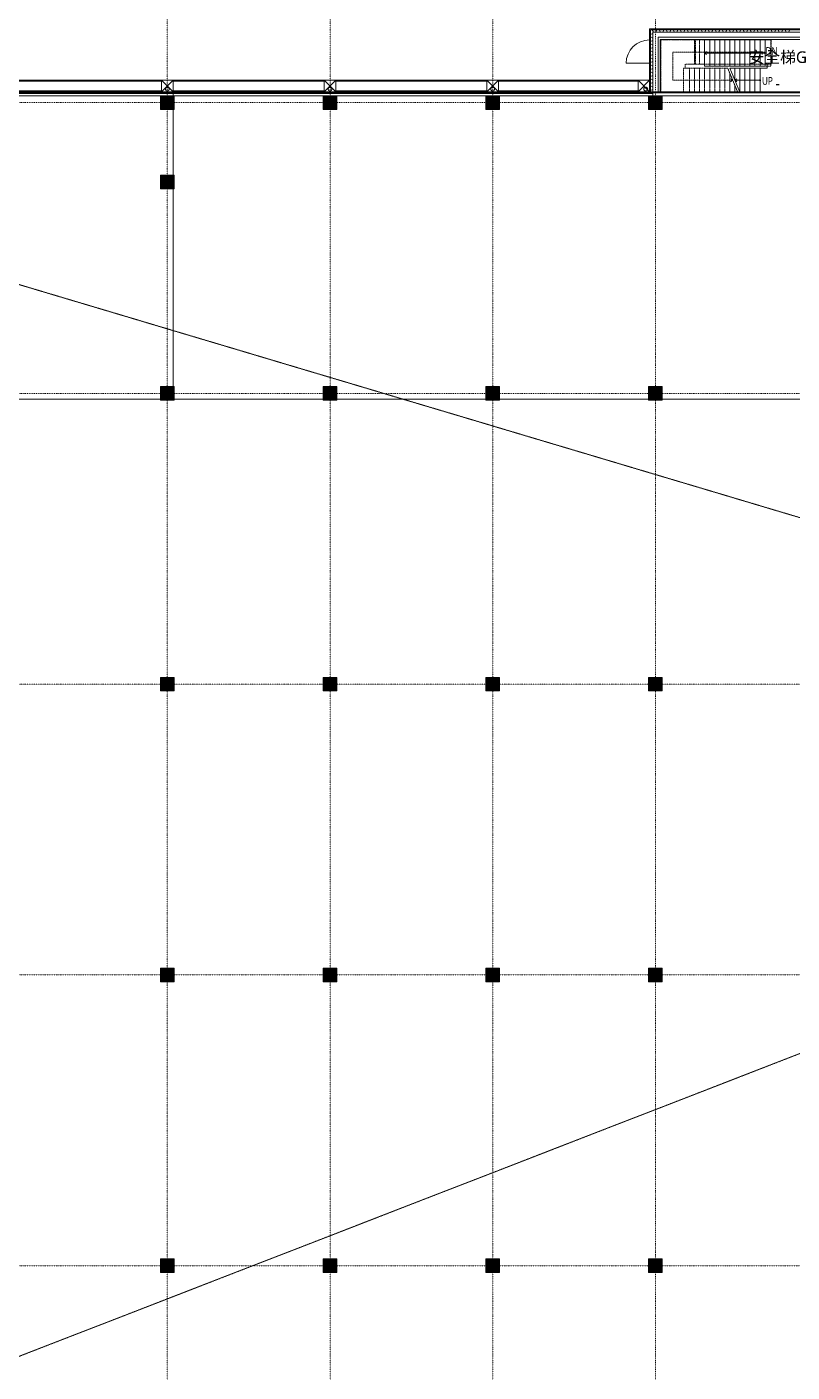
# Model space of a CAD drawing. Extents: x -76427 to 292734, y -42117 to 131250.
# Drawn here: x 35949 to 75456, y 24513 to 93905 of the extents above; entities that cross this region are included whole.
import ezdxf
from ezdxf.enums import TextEntityAlignment as Align

# ---------------------------------------------------------------- set-up
doc = ezdxf.new("R2010")
doc.units = 0
doc.header["$LTSCALE"] = 10
for name, pattern in [('H12PL1$0$HIDDEN', [0.4, 0.3, -0.1]), ('H12PL1$0$JJP_三點線', [0.9, 0.3, -0.15, 0, -0.15, 0, -0.15, 0, -0.15]), ('H12PL1$0$JJP_虛線(退縮線、投影線、地下室範圍、非屬本工程、圖面分區)', [0.45, 0.3, -0.15]), ('H12PL1$0$虛線', [0.846667, 0.423333, -0.423333]), ('XFM7P10ICA$0$H12PL1$0$JJP_三點線', [0.9, 0.3, -0.15, 0, -0.15, 0, -0.15, 0, -0.15])]:
    doc.linetypes.add(name, pattern=pattern)
for name, color, linetype in [('H12PL1$0$A-OBJE-2D', 252, 'Continuous'), ('H12PL1$0$A-OBJE-MEP', 252, 'Continuous'), ('H12PL1$0$A-STRS', 252, 'Continuous'), ('H12PL1$0$A-TEXT', 252, 'Continuous'), ('H12PL1$0$A-WALL-EX', 252, 'Continuous'), ('H12PL1$0$A-WALL-IN', 252, 'Continuous'), ('H12PL1$0$A-ZONE', 252, 'Continuous'), ('H12PL1$0$L10_14_DRAN', 252, 'Continuous'), ('H12PL1$0$L10_14_KABE1', 252, 'Continuous'), ('H12PL1$0$L10_14_KABE3', 252, 'Continuous'), ('H12PL1$0$L10_14_SIAGE1', 252, 'Continuous'), ('H12PL1$0$L10_14_SUGATA3', 252, 'Continuous'), ('H12PL1$0$L10_14_TATEGU1', 252, 'Continuous'), ('H12PL1$0$L10_14_TATEGU3', 252, 'Continuous'), ('H12PL1$0$S-COL', 252, 'Continuous'), ('H12PL1$0$S-FNDN', 252, 'Continuous'), ('H12PL1$0$S-GRID', 252, 'Continuous'), ('H12PL1$0$S-SLAB-SHOW', 252, 'Continuous'), ('XFM7P10ICA$0$H12PL1$0$A-OBJE-MEP', 252, 'Continuous'), ('XFM7P10ICA$0$H12PL1$0$A-WALL-EX', 252, 'Continuous'), ('XFM7P10ICA$0$H12PL1$0$Hattch', 252, 'Continuous'), ('XFM7P10ICA$0$H12PL1$0$L-ROAD', 252, 'Continuous'), ('XFM7P10ICA$0$H12PL1$0$S-COL', 252, 'Continuous'), ('XFM7P10ICA$0$H12PL1$0$S-FNDN', 252, 'Continuous'), ('XFM7P10ICA$0$H12PL1$0$S-GRID', 252, 'Continuous')]:
    doc.layers.add(name, color=color, linetype=linetype)
doc.styles.add('H12PL1$0$Standard', font='', dxfattribs={"width": 0.8})
doc.styles.get('H12PL1$0$Standard').set_extended_font_data('Microsoft JhengHei')

# ---------------------------------------------------------------- blocks, each defined once
blk = doc.blocks.new('XFM7P10ICA$0$H12PL1')
at = {"layer": 'XFM7P10ICA$0$H12PL1$0$Hattch', "linetype": 'Continuous', "lineweight": 0}
for points in [[(42850, 89650), (43550, 89650), (43550, 90350), (42850, 90350)], [(51250, 89650), (51950, 89650), (51950, 90350), (51250, 90350)], [(59650, 89650), (60350, 89650), (60350, 90350), (59650, 90350)], [(68050, 90350), (68050, 89650), (68750, 89650), (68750, 90350), (68270, 90350), (68150, 90350)], [(42850, 85550), (43550, 85550), (43550, 86250), (42850, 86250)], [(42850, 74650), (43550, 74650), (43550, 75350), (42850, 75350)], [(51250, 74650), (51950, 74650), (51950, 75350), (51250, 75350)], [(59650, 74650), (60350, 74650), (60350, 75350), (59650, 75350)], [(68050, 74650), (68750, 74650), (68750, 75350), (68050, 75350)], [(42850, 59650), (43550, 59650), (43550, 60350), (42850, 60350)], [(51250, 59650), (51950, 59650), (51950, 60350), (51250, 60350)], [(59650, 59650), (60350, 59650), (60350, 60350), (59650, 60350)], [(68050, 59650), (68750, 59650), (68750, 60350), (68050, 60350)], [(42850, 44650), (43550, 44650), (43550, 45350), (42850, 45350)], [(51250, 44650), (51950, 44650), (51950, 45350), (51250, 45350)], [(59650, 44650), (60350, 44650), (60350, 45350), (59650, 45350)], [(68050, 44650), (68750, 44650), (68750, 45350), (68050, 45350)], [(42850, 29650), (43550, 29650), (43550, 30350), (42850, 30350)], [(51250, 29650), (51950, 29650), (51950, 30350), (51250, 30350)], [(59650, 29650), (60350, 29650), (60350, 30350), (59650, 30350)], [(68050, 29650), (68750, 29650), (68750, 30350), (68050, 30350)]]:
    blk.add_hatch(color=256, dxfattribs=at).paths.add_polyline_path(points)
at = {"layer": 'XFM7P10ICA$0$H12PL1$0$A-OBJE-MEP', "lineweight": 0, "flags": 128}
for points in [[(43295, 90700, 1), (43105, 90700, 1)], [(51695, 90700, 1), (51505, 90700, 1)], [(60095, 90700, 1), (59905, 90700, 1)], [(67995, 90700, 1), (67805, 90700, 1)]]:
    blk.add_lwpolyline(points, format="xyb", close=True, dxfattribs=at)
at = {"layer": 'XFM7P10ICA$0$H12PL1$0$A-OBJE-MEP', "lineweight": 0}
for centre in [(43200, 90700), (51600, 90700), (60000, 90700), (67900, 90700)]:
    blk.add_circle(centre, 100, dxfattribs=at)
at = {"layer": 'XFM7P10ICA$0$H12PL1$0$A-WALL-EX', "lineweight": 0}
for p, q in [((18000, 90465), (68150, 90465)), ((68270, 90465), (68150, 90465)), ((68270, 90465), (68150, 90465)), ((68150, 90350), (68270, 90350)), ((68150, 90350), (68270, 90350)), ((68270, 90350), (68270, 90465))]:
    blk.add_line(p, q, dxfattribs=at)
at = {"layer": 'XFM7P10ICA$0$H12PL1$0$A-WALL-EX', "lineweight": 0, "flags": 128}
for points in [[(68150, 93760), (68150, 93640)], [(77050, 93760), (68150, 93760)], [(68150, 93640), (68150, 90465)], [(68270, 90350), (68270, 93640)], [(68270, 93640), (76930, 93640)], [(68150, 90500), (18000, 90500)], [(18000, 90350), (68150, 90350)], [(68150, 90500), (68150, 90465)], [(68150, 90350), (68270, 90350)]]:
    blk.add_lwpolyline(points, dxfattribs=at)
at = {"layer": 'XFM7P10ICA$0$H12PL1$0$Hattch', "lineweight": 0}
for p, q in [((68151.68, 93758.32), (68150, 93758.32)), ((68235.2, 93758.32), (68151.68, 93758.32)), ((68270, 93690.8), (68236.24, 93758.32)), ((68270, 93694.55), (68237.28, 93760)), ((68296.44, 93641.68), (68270, 93694.55)), ((68295.4, 93640), (68270, 93690.8)), ((68414.36, 93641.68), (68473.52, 93760)), ((68415.4, 93640), (68474.56, 93758.32)), ((68596.24, 93758.32), (68474.56, 93758.32)), ((68656.44, 93640), (68597.28, 93758.32)), ((68657.47, 93641.68), (68598.31, 93760)), ((68775.4, 93641.68), (68834.56, 93760)), ((68776.44, 93640), (68835.6, 93758.32)), ((68834.56, 93760), (68958.31, 93760)), ((68957.28, 93758.32), (68835.6, 93758.32)), ((69017.47, 93640), (68958.31, 93758.32)), ((69018.51, 93641.68), (68959.35, 93760)), ((69136.44, 93641.68), (69195.6, 93760)), ((69137.47, 93640), (69196.63, 93758.32)), ((69195.6, 93760), (69319.35, 93760)), ((69318.31, 93758.32), (69196.63, 93758.32)), ((69378.51, 93640), (69319.35, 93758.32)), ((69379.55, 93641.68), (69320.39, 93760)), ((69497.47, 93641.68), (69556.63, 93760)), ((69498.51, 93640), (69557.67, 93758.32)), ((69556.63, 93760), (69680.39, 93760)), ((69679.35, 93758.32), (69557.67, 93758.32)), ((69739.55, 93640), (69680.39, 93758.32)), ((69740.59, 93641.68), (69681.43, 93760)), ((69858.51, 93641.68), (69917.67, 93760)), ((69859.55, 93640), (69918.71, 93758.32)), ((69917.67, 93760), (70041.43, 93760)), ((70040.39, 93758.32), (69918.71, 93758.32)), ((70100.59, 93640), (70041.43, 93758.32)), ((70101.63, 93641.68), (70042.47, 93760)), ((70219.55, 93641.68), (70278.71, 93760)), ((70220.59, 93640), (70279.75, 93758.32)), ((70278.71, 93760), (70402.47, 93760)), ((70401.43, 93758.32), (70279.75, 93758.32)), ((70461.63, 93640), (70402.47, 93758.32)), ((70462.67, 93641.68), (70403.51, 93760)), ((70580.59, 93641.68), (70639.75, 93760)), ((70581.63, 93640), (70640.79, 93758.32)), ((70639.75, 93760), (70763.51, 93760)), ((70762.47, 93758.32), (70640.79, 93758.32)), ((70822.67, 93640), (70763.51, 93758.32)), ((70823.7, 93641.68), (70764.54, 93760)), ((70941.63, 93641.68), (71000.79, 93760)), ((70942.67, 93640), (71001.83, 93758.32)), ((71000.79, 93760), (71124.54, 93760)), ((71123.51, 93758.32), (71001.83, 93758.32)), ((71183.7, 93640), (71124.54, 93758.32)), ((71184.74, 93641.68), (71125.58, 93760)), ((71302.67, 93641.68), (71361.83, 93760)), ((71303.7, 93640), (71362.86, 93758.32)), ((71361.83, 93760), (71485.58, 93760)), ((71484.54, 93758.32), (71362.86, 93758.32)), ((71544.74, 93640), (71485.58, 93758.32)), ((71545.78, 93641.68), (71486.62, 93760)), ((71663.7, 93641.68), (71722.86, 93760)), ((71664.74, 93640), (71723.9, 93758.32)), ((71722.86, 93760), (71846.62, 93760)), ((71845.58, 93758.32), (71723.9, 93758.32)), ((71905.78, 93640), (71846.62, 93758.32)), ((71906.82, 93641.68), (71847.66, 93760)), ((72024.74, 93641.68), (72083.9, 93760)), ((72025.78, 93640), (72084.94, 93758.32)), ((72083.9, 93760), (72207.66, 93760)), ((72206.62, 93758.32), (72084.94, 93758.32)), ((72266.82, 93640), (72207.66, 93758.32)), ((72267.86, 93641.68), (72208.7, 93760)), ((72385.78, 93641.68), (72444.94, 93760)), ((72386.82, 93640), (72445.98, 93758.32)), ((72444.94, 93760), (72568.7, 93760)), ((72567.66, 93758.32), (72445.98, 93758.32)), ((72627.86, 93640), (72568.7, 93758.32)), ((72628.9, 93641.68), (72569.74, 93760)), ((72746.82, 93641.68), (72805.98, 93760)), ((72747.86, 93640), (72807.02, 93758.32)), ((72805.98, 93760), (72929.74, 93760)), ((72928.7, 93758.32), (72807.02, 93758.32)), ((72988.9, 93640), (72929.74, 93758.32)), ((72989.93, 93641.68), (72930.77, 93760)), ((73107.86, 93641.68), (73167.02, 93760)), ((73108.9, 93640), (73168.06, 93758.32)), ((73167.02, 93760), (73290.77, 93760)), ((73289.74, 93758.32), (73168.06, 93758.32)), ((73349.93, 93640), (73290.77, 93758.32)), ((73350.97, 93641.68), (73291.81, 93760)), ((73468.9, 93641.68), (73528.06, 93760)), ((73469.93, 93640), (73529.09, 93758.32)), ((73528.06, 93760), (73651.81, 93760)), ((73650.77, 93758.32), (73529.09, 93758.32)), ((73710.97, 93640), (73651.81, 93758.32)), ((73712.01, 93641.68), (73652.85, 93760)), ((73829.93, 93641.68), (73889.09, 93760)), ((73830.97, 93640), (73890.13, 93758.32)), ((73889.09, 93760), (74012.85, 93760)), ((74011.81, 93758.32), (73890.13, 93758.32)), ((74072.01, 93640), (74012.85, 93758.32)), ((74073.05, 93641.68), (74013.89, 93760)), ((74190.97, 93641.68), (74250.13, 93760)), ((74192.01, 93640), (74251.17, 93758.32)), ((74250.13, 93760), (74373.89, 93760)), ((74372.85, 93758.32), (74251.17, 93758.32)), ((74433.05, 93640), (74373.89, 93758.32)), ((74434.09, 93641.68), (74374.93, 93760)), ((74552.01, 93641.68), (74611.17, 93760)), ((74553.05, 93640), (74612.21, 93758.32)), ((74611.17, 93760), (74734.93, 93760)), ((74733.89, 93758.32), (74612.21, 93758.32)), ((74794.09, 93640), (74734.93, 93758.32)), ((74795.13, 93641.68), (74735.97, 93760)), ((74913.05, 93641.68), (74972.21, 93760)), ((74914.09, 93640), (74973.25, 93758.32)), ((74972.21, 93760), (75095.97, 93760)), ((75094.93, 93758.32), (74973.25, 93758.32)), ((75155.13, 93640), (75095.97, 93758.32)), ((75156.16, 93641.68), (75097, 93760)), ((75274.09, 93641.68), (75333.25, 93760)), ((75275.13, 93640), (75334.29, 93758.32)), ((75333.25, 93760), (75457, 93760)), ((75455.97, 93758.32), (75334.29, 93758.32)), ((68268.32, 93569.12), (68150, 93509.96)), ((68150, 93385.16), (68150, 93508.92)), ((68268.32, 93326), (68150, 93385.16)), ((68268.32, 93208.08), (68150, 93148.92)), ((68150, 93024.12), (68150, 93147.88)), ((68268.32, 92964.96), (68150, 93024.12)), ((68270, 93568.08), (68151.68, 93508.92)), ((68151.68, 93507.88), (68151.68, 93386.2)), ((68270, 93327.04), (68151.68, 93386.2)), ((68270, 93207.04), (68151.68, 93147.88)), ((68151.68, 93146.84), (68151.68, 93025.16)), ((68270, 92966), (68151.68, 93025.16)), ((68268.32, 93640), (68268.32, 93569.12)), ((68268.32, 93326), (68268.32, 93208.08)), ((68270, 93327.04), (68270, 93207.04)), ((68414.36, 93641.68), (68296.44, 93641.68)), ((68776.44, 93640), (68656.44, 93640)), ((68775.4, 93641.68), (68657.47, 93641.68)), ((69137.47, 93640), (69017.47, 93640)), ((69136.44, 93641.68), (69018.51, 93641.68)), ((69498.51, 93640), (69378.51, 93640)), ((69497.47, 93641.68), (69379.55, 93641.68)), ((69859.55, 93640), (69739.55, 93640)), ((69858.51, 93641.68), (69740.59, 93641.68)), ((70220.59, 93640), (70100.59, 93640)), ((70219.55, 93641.68), (70101.63, 93641.68)), ((70581.63, 93640), (70461.63, 93640)), ((70580.59, 93641.68), (70462.67, 93641.68)), ((70942.67, 93640), (70822.67, 93640)), ((70941.63, 93641.68), (70823.7, 93641.68)), ((71303.7, 93640), (71183.7, 93640)), ((71302.67, 93641.68), (71184.74, 93641.68)), ((71664.74, 93640), (71544.74, 93640)), ((71663.7, 93641.68), (71545.78, 93641.68)), ((72025.78, 93640), (71905.78, 93640)), ((72024.74, 93641.68), (71906.82, 93641.68)), ((72386.82, 93640), (72266.82, 93640)), ((72385.78, 93641.68), (72267.86, 93641.68)), ((72747.86, 93640), (72627.86, 93640)), ((72746.82, 93641.68), (72628.9, 93641.68)), ((73108.9, 93640), (72988.9, 93640)), ((73107.86, 93641.68), (72989.93, 93641.68)), ((73469.93, 93640), (73349.93, 93640)), ((73468.9, 93641.68), (73350.97, 93641.68)), ((73830.97, 93640), (73710.97, 93640)), ((73829.93, 93641.68), (73712.01, 93641.68)), ((74192.01, 93640), (74072.01, 93640)), ((74190.97, 93641.68), (74073.05, 93641.68)), ((74553.05, 93640), (74433.05, 93640)), ((74552.01, 93641.68), (74434.09, 93641.68)), ((74914.09, 93640), (74794.09, 93640)), ((74913.05, 93641.68), (74795.13, 93641.68)), ((75275.13, 93640), (75155.13, 93640)), ((75274.09, 93641.68), (75156.16, 93641.68)), ((68268.32, 92847.04), (68150, 92787.88)), ((68150, 92663.09), (68150, 92786.84)), ((68268.32, 92603.93), (68150, 92663.09)), ((68268.32, 92486), (68150, 92426.84)), ((68150, 92302.05), (68150, 92425.8)), ((68268.32, 92242.89), (68150, 92302.05)), ((68270, 92846), (68151.68, 92786.84)), ((68151.68, 92785.8), (68151.68, 92664.12)), ((68270, 92604.96), (68151.68, 92664.12)), ((68270, 92484.96), (68151.68, 92425.8)), ((68151.68, 92424.77), (68151.68, 92303.09)), ((68270, 92243.93), (68151.68, 92303.09)), ((68268.32, 92964.96), (68268.32, 92847.04)), ((68268.32, 92603.93), (68268.32, 92486)), ((68270, 92966), (68270, 92846)), ((68270, 92604.96), (68270, 92484.96)), ((68268.32, 92124.96), (68150, 92065.8)), ((68150, 91941.01), (68150, 92064.77)), ((68268.32, 91881.85), (68150, 91941.01)), ((68268.32, 91763.93), (68150, 91704.77)), ((68150, 91579.97), (68150, 91703.73)), ((68270, 92123.93), (68151.68, 92064.77)), ((68151.68, 92063.73), (68151.68, 91942.05)), ((68270, 91882.89), (68151.68, 91942.05)), ((68270, 91762.89), (68151.68, 91703.73)), ((68151.68, 91702.69), (68151.68, 91581.01)), ((68268.32, 92242.89), (68268.32, 92124.96)), ((68268.32, 91881.85), (68268.32, 91763.93)), ((68270, 92243.93), (68270, 92123.93)), ((68270, 91882.89), (68270, 91762.89)), ((68268.32, 91520.81), (68150, 91579.97)), ((68268.32, 91402.89), (68150, 91343.73)), ((68150, 91218.93), (68150, 91342.69)), ((68268.32, 91159.77), (68150, 91218.93)), ((68268.32, 91041.85), (68150, 90982.69)), ((68150, 90857.89), (68150, 90981.65)), ((68270, 91521.85), (68151.68, 91581.01)), ((68270, 91401.85), (68151.68, 91342.69)), ((68151.68, 91341.65), (68151.68, 91219.97)), ((68270, 91160.81), (68151.68, 91219.97)), ((68270, 91040.81), (68151.68, 90981.65)), ((68151.68, 90980.61), (68151.68, 90858.93)), ((68268.32, 91520.81), (68268.32, 91402.89)), ((68268.32, 91159.77), (68268.32, 91041.85)), ((68270, 91521.85), (68270, 91401.85)), ((68270, 91160.81), (68270, 91040.81)), ((68268.32, 90798.73), (68150, 90857.89)), ((68268.32, 90680.81), (68150, 90621.65)), ((68213.71, 90465), (68150, 90496.86)), ((68270, 90799.77), (68151.68, 90858.93)), ((68270, 90679.77), (68151.68, 90620.61)), ((68151.68, 90619.57), (68151.68, 90497.89)), ((68217.47, 90465), (68151.68, 90497.89)), ((68268.32, 90798.73), (68268.32, 90680.81)), ((68270, 90799.77), (68270, 90679.77))]:
    blk.add_line(p, q, dxfattribs=at)
at = {"layer": 'XFM7P10ICA$0$H12PL1$0$L-ROAD', "lineweight": 0, "flags": 128}
blk.add_lwpolyline([(250600, 106000), (18950, 106000, -0.41421356), (17450, 107500), (2450, 107500.37), (-15800, 107500.37), (-15800, 340), (-550, 340), (-550, 83050), (17450, 83050), (17450, 91750), (18050, 91750), (18050, 90550), (68100, 90550), (68100, 93810), (77100, 93810), (77100, 90550), (77400, 90550), (77400, 99500), (127200, 99500), (127200, 90500), (151200, 90500)], format="xyb", dxfattribs=at)
at = {"layer": 'XFM7P10ICA$0$H12PL1$0$S-COL', "lineweight": 0, "flags": 128}
for points in [[(42850, 90350), (42850, 89650), (43550, 89650), (43550, 90350)], [(51250, 90350), (51250, 89650), (51950, 89650), (51950, 90350)], [(59650, 90350), (59650, 89650), (60350, 89650), (60350, 90350)], [(68050, 90350), (68050, 89650), (68750, 89650), (68750, 90350), (68270, 90350)]]:
    blk.add_lwpolyline(points, dxfattribs=at)
for points in [[(42850, 85550), (43550, 85550), (43550, 86250), (42850, 86250)], [(42850, 74650), (43550, 74650), (43550, 75350), (42850, 75350)], [(51250, 74650), (51950, 74650), (51950, 75350), (51250, 75350)], [(59650, 74650), (60350, 74650), (60350, 75350), (59650, 75350)], [(68050, 74650), (68750, 74650), (68750, 75350), (68050, 75350)], [(42850, 59650), (43550, 59650), (43550, 60350), (42850, 60350)], [(51250, 59650), (51950, 59650), (51950, 60350), (51250, 60350)], [(59650, 59650), (60350, 59650), (60350, 60350), (59650, 60350)], [(68050, 59650), (68750, 59650), (68750, 60350), (68050, 60350)], [(42850, 44650), (43550, 44650), (43550, 45350), (42850, 45350)], [(51250, 44650), (51950, 44650), (51950, 45350), (51250, 45350)], [(59650, 44650), (60350, 44650), (60350, 45350), (59650, 45350)], [(68050, 44650), (68750, 44650), (68750, 45350), (68050, 45350)], [(42850, 29650), (43550, 29650), (43550, 30350), (42850, 30350)], [(51250, 29650), (51950, 29650), (51950, 30350), (51250, 30350)], [(59650, 29650), (60350, 29650), (60350, 30350), (59650, 30350)], [(68050, 29650), (68750, 29650), (68750, 30350), (68050, 30350)]]:
    blk.add_lwpolyline(points, close=True, dxfattribs=at)
at = {"layer": 'XFM7P10ICA$0$H12PL1$0$S-FNDN', "lineweight": 0, "flags": 128}
blk.add_lwpolyline([(17700, 15300), (-480.5, 15300), (-480.5, -500), (93900, -500), (93900, 74700), (17700, 74700)], close=True, dxfattribs=at)
at = {"layer": 'XFM7P10ICA$0$H12PL1$0$S-GRID', "linetype": 'XFM7P10ICA$0$H12PL1$0$JJP_三點線', "lineweight": 0}
for p, q in [((43200, 128250), (43200, -28000)), ((51600, 128250), (51600, -28000)), ((60000, 128250), (60000, -28000)), ((68400, 128250), (68400, -28000)), ((-29000, 90000), (289600, 90000)), ((-29000, 75000), (289600, 75000)), ((-29000, 60000), (289600, 60000)), ((-29000, 45000), (289600, 45000)), ((-29000, 30000), (289600, 30000))]:
    blk.add_line(p, q, dxfattribs=at)
blk = doc.blocks.new('XFM7P10ICA')
blk.add_blockref('XFM7P10ICA$0$H12PL1', (0, 0))
blk = doc.blocks.new('H12PL1')
at = {"layer": 'H12PL1$0$A-OBJE-2D', "linetype": 'H12PL1$0$HIDDEN', "lineweight": 0}
for p, q in [((17650, 85950), (243150, 18700)), ((18450, 18700), (192000, 85950))]:
    blk.add_line(p, q, dxfattribs=at)
at = {"layer": 'H12PL1$0$A-OBJE-MEP', "lineweight": 0, "flags": 128}
for points in [[(43295, 90700, 1), (43105, 90700, 1)], [(51695, 90700, 1), (51505, 90700, 1)], [(60095, 90700, 1), (59905, 90700, 1)], [(67995, 90700, 1), (67805, 90700, 1)]]:
    blk.add_lwpolyline(points, format="xyb", close=True, dxfattribs=at)
at = {"layer": 'H12PL1$0$A-OBJE-MEP', "lineweight": 0}
for centre in [(43200, 90700), (51600, 90700), (60000, 90700), (67900, 90700)]:
    blk.add_circle(centre, 100, dxfattribs=at)
at = {"layer": 'H12PL1$0$A-STRS', "linetype": 'H12PL1$0$虛線', "lineweight": 0}
for p, q in [((70420, 93230), (68680, 93230)), ((68680, 93230), (68680, 90530)), ((74060, 93230), (70420, 93230)), ((69930, 91780), (69930, 91980)), ((69930, 91980), (70420, 91980)), ((70160, 91780), (69930, 91780)), ((72131.69, 91780), (70160, 91780)), ((70420, 91980), (74060, 91980)), ((68680, 90530), (69853.32, 90530)), ((69853.32, 90530), (70160, 90530)), ((70160, 90530), (72651.69, 90530))]:
    blk.add_line(p, q, dxfattribs=at)
at = {"layer": 'H12PL1$0$A-STRS', "linetype": 'H12PL1$0$JJP_虛線(退縮線、投影線、地下室範圍、非屬本工程、圖面分區)', "lineweight": 0}
for p, q in [((70420, 93230), (68680, 93230)), ((68680, 93230), (68680, 90530)), ((70420, 93230), (70420, 91980)), ((70420, 93230), (70420, 91980)), ((70420, 91980), (70420, 93230)), ((70680, 93230), (70420, 93230)), ((70420, 93230), (70420, 91980)), ((70466.68, 93230), (70466.68, 91980)), ((70680, 93230), (70680, 91980)), ((70680, 91980), (70680, 93230)), ((70680, 93230), (70680, 91980)), ((70940, 93230), (70680, 93230)), ((70940, 93230), (70940, 91980)), ((70940, 91980), (70940, 93230)), ((70940, 93230), (70940, 91980)), ((71200, 93230), (70940, 93230)), ((71200, 93230), (71200, 91980)), ((71200, 91980), (71200, 93230)), ((71200, 93230), (71200, 91980)), ((71460, 93230), (71200, 93230)), ((71210.69, 91880), (71210.69, 93230)), ((71460, 93230), (71460, 91980)), ((71460, 91980), (71460, 93230)), ((71460, 93230), (71460, 91980)), ((71720, 93230), (71460, 93230)), ((71720, 93230), (71720, 91980)), ((71720, 91980), (71720, 93230)), ((71720, 93230), (71720, 91980)), ((71980, 93230), (71720, 93230)), ((71980, 93230), (71980, 91980)), ((71980, 91980), (71980, 93230)), ((71980, 93230), (71980, 91980)), ((72240, 93230), (71980, 93230)), ((72240, 93230), (72240, 91980)), ((72240, 91980), (72240, 93230)), ((72240, 93230), (72240, 91980)), ((72500, 93230), (72240, 93230)), ((72500, 93230), (72500, 91980)), ((72500, 91980), (72500, 93230)), ((72500, 93230), (72500, 91980)), ((72760, 93230), (72500, 93230)), ((72760, 93230), (72760, 91980)), ((72760, 91980), (72760, 93230)), ((72760, 93230), (72760, 91980)), ((73020, 93230), (72760, 93230)), ((73020, 93230), (73020, 91980)), ((73020, 91980), (73020, 93230)), ((73020, 93230), (73020, 91980)), ((73280, 93230), (73020, 93230)), ((73280, 93230), (73280, 91980)), ((73280, 91980), (73280, 93230)), ((73280, 93230), (73280, 91980)), ((73540, 93230), (73280, 93230)), ((73540, 93230), (73540, 91980)), ((73540, 91980), (73540, 93230)), ((73540, 93230), (73540, 91980)), ((73800, 93230), (73540, 93230)), ((73800, 93230), (73800, 91980)), ((73800, 91980), (73800, 93230)), ((73800, 93230), (73800, 91980)), ((74060, 93230), (73800, 93230)), ((74366.68, 93230), (74060, 93230)), ((74060, 93230), (74060, 91980)), ((74060, 91980), (74060, 93230)), ((74365.36, 93230), (74060, 93230)), ((74365.36, 91880), (74365.36, 93230)), ((74366.68, 91980), (74366.68, 93230)), ((69305, 91155), (69305, 92605)), ((69305, 92605), (70420, 92605)), ((70420, 92605), (73800, 92605)), ((73800, 92605), (74060, 92605)), ((69930, 91780), (69853.32, 91780)), ((69853.32, 91780), (69853.32, 90530)), ((69930, 91980), (70420, 91980)), ((69930, 91780), (69930, 91980)), ((70160, 91780), (69930, 91780)), ((70160, 90530), (70160, 91780)), ((70160, 90530), (70160, 91780)), ((70160, 90530), (70160, 91780)), ((70420, 91780), (70160, 91780)), ((70160, 91780), (70160, 90530)), ((70160, 90530), (70160, 91780)), ((70420, 91980), (70680, 91980)), ((70420, 90530), (70420, 91780)), ((70680, 91780), (70420, 91780)), ((70420, 91780), (70420, 90530)), ((70420, 90530), (70420, 91780)), ((70680, 91980), (70940, 91980)), ((70680, 90530), (70680, 91780)), ((70940, 91780), (70680, 91780)), ((70680, 91780), (70680, 90530)), ((70680, 90530), (70680, 91780)), ((70940, 91980), (71200, 91980)), ((70940, 90530), (70940, 91780)), ((71200, 91780), (70940, 91780)), ((70940, 91780), (70940, 90530)), ((70940, 90530), (70940, 91780)), ((71200, 91980), (71460, 91980)), ((71200, 90530), (71200, 91780)), ((71460, 91780), (71200, 91780)), ((71200, 91780), (71200, 90530)), ((71200, 90530), (71200, 91780)), ((71460, 91980), (71720, 91980)), ((71460, 90530), (71460, 91780)), ((71720, 91780), (71460, 91780)), ((71460, 91780), (71460, 90530)), ((71460, 90530), (71460, 91780)), ((71720, 91980), (71980, 91980)), ((71720, 90530), (71720, 91780)), ((71980, 91780), (71720, 91780)), ((71720, 91780), (71720, 90530)), ((71720, 90530), (71720, 91780)), ((71980, 91980), (72240, 91980)), ((71980, 90530), (71980, 91780)), ((72131.69, 91780), (71980, 91780)), ((71980, 91780), (71980, 90530)), ((71980, 90530), (71980, 91780)), ((72651.69, 90530), (72131.69, 91780)), ((72240, 91980), (72500, 91980)), ((72500, 91980), (72760, 91980)), ((72760, 91980), (73020, 91980)), ((73020, 91980), (73280, 91980)), ((73280, 91980), (73540, 91980)), ((73535.65, 91780), (73535.65, 90530)), ((73540, 91980), (73800, 91980)), ((73800, 91980), (74060, 91980)), ((74060, 91980), (74366.68, 91980)), ((74060, 91880), (74365.36, 91880)), ((70160, 91155), (69305, 91155)), ((72391.69, 91155), (70160, 91155)), ((72240, 90530), (72240, 91519.64)), ((72240, 91519.64), (72240, 90530)), ((72240, 90530), (72240, 91519.64)), ((72391.69, 91155), (72291.69, 91230)), ((72291.69, 91080), (72391.69, 91155)), ((68680, 90530), (70160, 90530)), ((70160, 90530), (70420, 90530)), ((70420, 90530), (70680, 90530)), ((70680, 90530), (70940, 90530)), ((70940, 90530), (71200, 90530)), ((71200, 90530), (71460, 90530)), ((71460, 90530), (71720, 90530)), ((71720, 90530), (71980, 90530)), ((71980, 90530), (72240, 90530)), ((72240, 90530), (72500, 90530)), ((72500, 90894.64), (72500, 90530)), ((72500, 90530), (72500, 90894.64)), ((72500, 90530), (72500, 90894.64)), ((72500, 90530), (72651.69, 90530))]:
    blk.add_line(p, q, dxfattribs=at)
at = {"layer": 'H12PL1$0$A-STRS', "lineweight": 0}
for p, q in [((74060, 93230), (70940, 93230)), ((70940, 93230), (70940, 91880)), ((70940, 93230), (70940, 91880)), ((71200, 93230), (70940, 93230)), ((71200, 93230), (71200, 91880)), ((71200, 91880), (71200, 93230)), ((71200, 93230), (71200, 91880)), ((71460, 93230), (71200, 93230)), ((71460, 93230), (71460, 91880)), ((71460, 91880), (71460, 93230)), ((71460, 93230), (71460, 91880)), ((71720, 93230), (71460, 93230)), ((71720, 93230), (71720, 91880)), ((71720, 91880), (71720, 93230)), ((71720, 93230), (71720, 91880)), ((71980, 93230), (71720, 93230)), ((71980, 93230), (71980, 91880)), ((71980, 91880), (71980, 93230)), ((71980, 93230), (71980, 91880)), ((72240, 93230), (71980, 93230)), ((72240, 93230), (72240, 91880)), ((72240, 91880), (72240, 93230)), ((72240, 93230), (72240, 91880)), ((72500, 93230), (72240, 93230)), ((72500, 93230), (72500, 91880)), ((72500, 91880), (72500, 93230)), ((72500, 93230), (72500, 91880)), ((72760, 93230), (72500, 93230)), ((72760, 93230), (72760, 91880)), ((72760, 91880), (72760, 93230)), ((72760, 93230), (72760, 91880)), ((73020, 93230), (72760, 93230)), ((73020, 93230), (73020, 91880)), ((73020, 91880), (73020, 93230)), ((73020, 93230), (73020, 91880)), ((73280, 93230), (73020, 93230)), ((73280, 93230), (73280, 91880)), ((73280, 91880), (73280, 93230)), ((73280, 93230), (73280, 91880)), ((73540, 93230), (73280, 93230)), ((73540, 93230), (73540, 91880)), ((73540, 91880), (73540, 93230)), ((73540, 93230), (73540, 91880)), ((73800, 93230), (73540, 93230)), ((73800, 93230), (73800, 91880)), ((73800, 91880), (73800, 93230)), ((73800, 93230), (73800, 91880)), ((74060, 93230), (73800, 93230)), ((74060, 93230), (74060, 91880)), ((74060, 91880), (74060, 93230)), ((71040, 92630), (70940, 92555)), ((70940, 92555), (71200, 92555)), ((70940, 92555), (71040, 92480)), ((71200, 92555), (73800, 92555)), ((73800, 92555), (74060, 92555)), ((70940, 91880), (74060, 91880)), ((70940, 91880), (71200, 91880)), ((71200, 91880), (71460, 91880)), ((71460, 91880), (71720, 91880)), ((71720, 91880), (71980, 91880)), ((71980, 91880), (72240, 91880)), ((72240, 91880), (72500, 91880)), ((73800, 91780), (72240, 91780)), ((72500, 91780), (72240, 91780)), ((72760, 90530), (72240, 91780)), ((72500, 91880), (72760, 91880)), ((72500, 91155), (72500, 91780)), ((72760, 91780), (72500, 91780)), ((72500, 91780), (72500, 91155)), ((72500, 91155), (72500, 91780)), ((72760, 91880), (73020, 91880)), ((72760, 90530), (72760, 91780)), ((73020, 91780), (72760, 91780)), ((72760, 91780), (72760, 90530)), ((72760, 90530), (72760, 91780)), ((73020, 91880), (73280, 91880)), ((73020, 90530), (73020, 91780)), ((73280, 91780), (73020, 91780)), ((73020, 91780), (73020, 90530)), ((73020, 90530), (73020, 91780)), ((73280, 91880), (73540, 91880)), ((73280, 90530), (73280, 91780)), ((73540, 91780), (73280, 91780)), ((73280, 91780), (73280, 90530)), ((73280, 90530), (73280, 91780)), ((73540, 91880), (73800, 91880)), ((73540, 90530), (73540, 91780)), ((73800, 91780), (73540, 91780)), ((73540, 91780), (73540, 90530)), ((73540, 90530), (73540, 91780)), ((73800, 91880), (74060, 91880)), ((73800, 90530), (73800, 91780)), ((73800, 90530), (73800, 91780)), ((72600, 91230), (72500, 91155)), ((73540, 91155), (72500, 91155)), ((72500, 91155), (72600, 91080)), ((73800, 91155), (73540, 91155)), ((72760, 90530), (73800, 90530)), ((72760, 90530), (73020, 90530)), ((73020, 90530), (73280, 90530)), ((73280, 90530), (73540, 90530)), ((73540, 90530), (73800, 90530))]:
    blk.add_line(p, q, dxfattribs=at)
at = {"layer": 'H12PL1$0$A-STRS', "lineweight": 0, "flags": 128}
for points in [[(74060, 92580, 1), (74060, 92530, 1)], [(73800, 91180, 1), (73800, 91130, 1)]]:
    blk.add_lwpolyline(points, format="xyb", close=True, dxfattribs=at)
at = {"layer": 'H12PL1$0$A-WALL-EX', "lineweight": 0}
for p, q in [((18000, 90465), (68150, 90465)), ((68270, 90465), (68150, 90465)), ((68270, 90465), (68150, 90465)), ((68150, 90350), (68270, 90350)), ((68150, 90350), (68270, 90350)), ((68270, 90350), (68270, 90465))]:
    blk.add_line(p, q, dxfattribs=at)
at = {"layer": 'H12PL1$0$A-WALL-EX', "lineweight": 0, "flags": 128}
for points in [[(68150, 93760), (68150, 93640)], [(77050, 93760), (68150, 93760)], [(68150, 93640), (68150, 90465)], [(68270, 90350), (68270, 93640)], [(68270, 93640), (76930, 93640)], [(17965, 90350), (68150, 90350)], [(18000, 90500), (68150, 90500)], [(18000, 90500), (68150, 90500)], [(18000, 90500), (68150, 90500)], [(18000, 90500), (68150, 90500)], [(18000, 90500), (68150, 90500)], [(18000, 90500), (68150, 90500)], [(18000, 90500), (68150, 90500)], [(68150, 90500), (18000, 90500)], [(68150, 90500), (68150, 90465)], [(68150, 90350), (68270, 90350)]]:
    blk.add_lwpolyline(points, dxfattribs=at)
at = {"layer": 'H12PL1$0$A-WALL-IN', "lineweight": 0, "flags": 128}
for points in [[(68537.5, 93372.5), (68537.5, 93259.5)], [(76662.5, 93372.5), (68537.5, 93372.5)], [(68537.5, 93259.5), (68537.5, 90500)], [(68650.5, 90500), (68650.5, 93259.5)], [(68650.5, 93259.5), (76549.5, 93259.5)], [(68537.5, 90500), (68270, 90500)], [(68270, 90500), (68270, 90350)], [(76549.5, 90500), (68650.5, 90500)], [(68750, 90350), (76450, 90350)]]:
    blk.add_lwpolyline(points, dxfattribs=at)
at = {"layer": 'H12PL1$0$L10_14_DRAN', "lineweight": 0}
for centre in [(43200, 90700), (51600, 90700), (60000, 90700), (67900, 90700)]:
    blk.add_circle(centre, 100, dxfattribs=at)
at = {"layer": 'H12PL1$0$L10_14_KABE1', "lineweight": 0}
for p, q in [((68100, 93810), (77100, 93810)), ((68100, 93290), (68100, 93810)), ((68100, 93290), (68150, 93290)), ((68100, 91980), (68150, 91980)), ((68100, 90550), (68100, 91980)), ((68100, 90550), (18050, 90550))]:
    blk.add_line(p, q, dxfattribs=at)
at = {"layer": 'H12PL1$0$L10_14_KABE3', "lineweight": 0}
blk.add_line((68100, 90550), (68100, 90500), dxfattribs=at)
at = {"layer": 'H12PL1$0$L10_14_SIAGE1', "lineweight": 0}
for p, q in [((68100, 93290), (68100, 93275)), ((68100, 91980), (68100, 91995))]:
    blk.add_line(p, q, dxfattribs=at)
at = {"layer": 'H12PL1$0$L10_14_SUGATA3', "lineweight": 0}
for p, q in [((18050, 91150), (68100, 91150)), ((42900, 91100), (35100, 91100)), ((42900, 91150), (43500, 90550)), ((42900, 90550), (43500, 91150)), ((43500, 91100), (43500, 90600)), ((51300, 91100), (43500, 91100)), ((51300, 91150), (51900, 90550)), ((51300, 90550), (51900, 91150)), ((51900, 91100), (51900, 90600)), ((59700, 91100), (51900, 91100)), ((59700, 91150), (60300, 90550)), ((59700, 90550), (60300, 91150)), ((67500, 91100), (60300, 91100)), ((60300, 91100), (60300, 90600)), ((67500, 91150), (68100, 90550)), ((67500, 90550), (68100, 91150)), ((68100, 91100), (68100, 90600)), ((35100, 90600), (42900, 90600)), ((43500, 90600), (51300, 90600)), ((51900, 90600), (59700, 90600)), ((60300, 90600), (67500, 90600))]:
    blk.add_line(p, q, dxfattribs=at)
at = {"layer": 'H12PL1$0$L10_14_SUGATA3', "lineweight": 0, "flags": 128}
for points in [[(42900, 90550), (43500, 90550), (43500, 91150), (42900, 91150)], [(51300, 90550), (51900, 90550), (51900, 91150), (51300, 91150)], [(59700, 90550), (60300, 90550), (60300, 91150), (59700, 91150)], [(67500, 90550), (68100, 90550), (68100, 91150), (67500, 91150)]]:
    blk.add_lwpolyline(points, close=True, dxfattribs=at)
at = {"layer": 'H12PL1$0$L10_14_TATEGU1', "lineweight": 0, "flags": 128}
for points in [[(68110, 93275), (68090, 93275), (68090, 93250), (68135, 93250), (68135, 93235), (68150, 93235)], [(68110, 91995), (68090, 91995), (68090, 92020), (68135, 92020), (68135, 92035), (68150, 92035)]]:
    blk.add_lwpolyline(points, dxfattribs=at)
at = {"layer": 'H12PL1$0$L10_14_TATEGU3', "lineweight": 0}
for p, q in [((68150, 92635), (68113, 92635)), ((68090, 92035), (66890, 92035))]:
    blk.add_line(p, q, dxfattribs=at)
at = {"layer": 'H12PL1$0$L10_14_TATEGU3', "lineweight": 0, "flags": 128}
blk.add_lwpolyline([(68090, 93245), (68090, 92025), (68130, 92025), (68130, 93245)], close=True, dxfattribs=at)
at = {"layer": 'H12PL1$0$L10_14_TATEGU3', "lineweight": 0}
blk.add_arc((68090, 92035), 1200, 90, 180, dxfattribs=at)
at = {"layer": 'H12PL1$0$S-COL', "lineweight": 0, "flags": 128}
for points in [[(42850, 90350), (42850, 89650), (43550, 89650), (43550, 90350)], [(51250, 90350), (51250, 89650), (51950, 89650), (51950, 90350)], [(59650, 90350), (59650, 89650), (60350, 89650), (60350, 90350)], [(68050, 90350), (68050, 89650), (68750, 89650), (68750, 90350), (68270, 90350)]]:
    blk.add_lwpolyline(points, dxfattribs=at)
for points in [[(42850, 85550), (43550, 85550), (43550, 86250), (42850, 86250)], [(42850, 74650), (43550, 74650), (43550, 75350), (42850, 75350)], [(51250, 74650), (51950, 74650), (51950, 75350), (51250, 75350)], [(59650, 74650), (60350, 74650), (60350, 75350), (59650, 75350)], [(68050, 74650), (68750, 74650), (68750, 75350), (68050, 75350)], [(42850, 59650), (43550, 59650), (43550, 60350), (42850, 60350)], [(51250, 59650), (51950, 59650), (51950, 60350), (51250, 60350)], [(59650, 59650), (60350, 59650), (60350, 60350), (59650, 60350)], [(68050, 59650), (68750, 59650), (68750, 60350), (68050, 60350)], [(42850, 44650), (43550, 44650), (43550, 45350), (42850, 45350)], [(51250, 44650), (51950, 44650), (51950, 45350), (51250, 45350)], [(59650, 44650), (60350, 44650), (60350, 45350), (59650, 45350)], [(68050, 44650), (68750, 44650), (68750, 45350), (68050, 45350)], [(42850, 29650), (43550, 29650), (43550, 30350), (42850, 30350)], [(51250, 29650), (51950, 29650), (51950, 30350), (51250, 30350)], [(59650, 29650), (60350, 29650), (60350, 30350), (59650, 30350)], [(68050, 29650), (68750, 29650), (68750, 30350), (68050, 30350)]]:
    blk.add_lwpolyline(points, close=True, dxfattribs=at)
at = {"layer": 'H12PL1$0$S-FNDN', "lineweight": 0, "flags": 128}
for points in [[(119350, 90550), (43500, 90550), (43500, 74700), (93300, 74700), (93300, -550), (119350, -550), (119350, 45300), (110700, 45300), (110700, 50030), (119350, 50030)], [(43500, 74700), (18300, 74700), (18300, 15000), (18125, 15000), (18125, -550), (93300, -550), (93300, 74700)]]:
    blk.add_lwpolyline(points, close=True, dxfattribs=at)
at = {"layer": 'H12PL1$0$S-GRID', "linetype": 'H12PL1$0$JJP_三點線', "lineweight": 0}
for p, q in [((43200, 128250), (43200, -28000)), ((51600, 128250), (51600, -28000)), ((60000, 128250), (60000, -28000)), ((68400, 128250), (68400, -28000)), ((-29000, 90000), (289600, 90000)), ((-29000, 75000), (289600, 75000)), ((-29000, 60000), (289600, 60000)), ((-29000, 45000), (289600, 45000)), ((-29000, 30000), (289600, 30000))]:
    blk.add_line(p, q, dxfattribs=at)
at = {"layer": 'H12PL1$0$S-SLAB-SHOW', "lineweight": 0, "flags": 128}
for points in [[(74060, 93259.5), (74060, 91980), (74160, 91980), (74160, 91780), (73800, 91780), (73800, 90500), (77050, 90500), (77050, 93760), (68150, 93760), (68150, 90500), (68650.5, 90500), (68650.5, 93259.5)], [(76550, 90500), (76550, 93260), (74060, 93260), (74060, 91980), (74160, 91980), (74160, 91780), (73800, 91780), (73800, 90500)]]:
    blk.add_lwpolyline(points, close=True, dxfattribs=at)
at = {"layer": 'H12PL1$0$A-TEXT', "linetype": 'Continuous', "lineweight": 0, "char_height": 400, "attachment_point": 4, "style": 'H12PL1$0$Standard'}
for s, insert in [('\\A1;DN', (74089.51, 92660.2)), ('\\A1;UP', (73902.36, 91117.78))]:
    blk.add_mtext(s, dxfattribs=dict(at, insert=insert))
at = {"layer": 'H12PL1$0$A-ZONE', "style": 'H12PL1$0$Standard'}
for s, p in [('安全梯G', (74710.41, 92644.99)), ('-', (74710.41, 91303.1))]:
    blk.add_text(s, height=600, dxfattribs=at).set_placement(p, align=Align.TOP_CENTER)

msp = doc.modelspace()

# ---------------------------------------------------------------- block references
msp.add_blockref('XFM7P10ICA', (0, 0))

# ---------------------------------------------------------------- next in the draw order: block references
msp.add_blockref('H12PL1', (0, 0))

doc.saveas('drawing.dxf')
